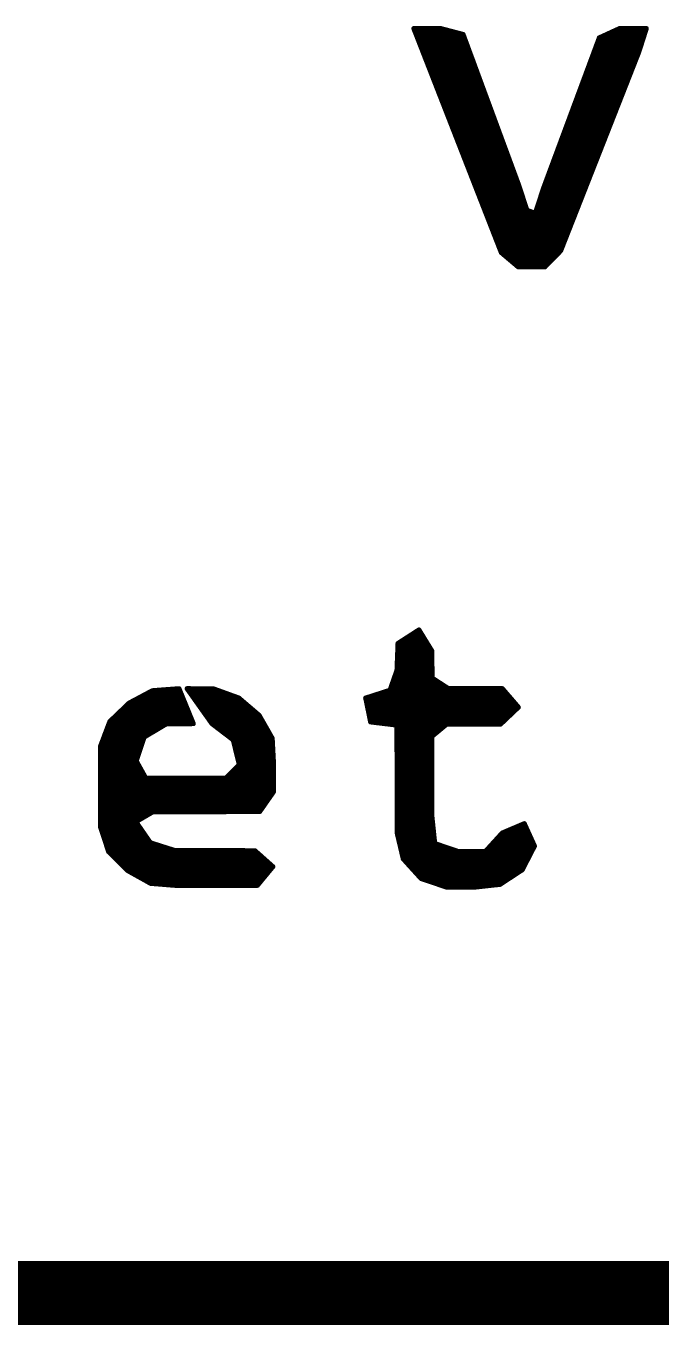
# Model space of a CAD drawing. Extents: x 37.9 to 63.7, y 29.1 to 56.
# Drawn here: x 51.465 to 52.727, y 47.306 to 49.889 of the extents above; entities that cross this region are included whole.
import ezdxf

# ---------------------------------------------------------------- set-up
doc = ezdxf.new("R2010")
doc.units = 0
doc.layers.add('21', color=251, linetype='CONTINUOUS')

msp = doc.modelspace()

# ---------------------------------------------------------------- linework, layer by layer
at = {"layer": '21'}
for points, const_width in [([(52.2358, 49.8839), (52.4097, 49.4386)], 0.01), ([(52.2889, 49.8839), (52.2358, 49.8839)], 0.01), ([(52.2373, 49.88), (52.3038, 49.88)], 0.01), ([(52.2412, 49.87), (52.3346, 49.87)], 0.01), ([(52.3338, 49.8721), (52.2889, 49.8839)], 0.01), ([(52.4441, 49.5731), (52.3338, 49.8721)], 0.01), ([(52.6047, 49.8654), (52.4938, 49.5667)], 0.01), ([(52.645, 49.8839), (52.6047, 49.8654)], 0.01), ([(52.6146, 49.87), (52.6936, 49.87)], 0.01), ([(52.6365, 49.88), (52.6968, 49.88)], 0.01), ([(52.6981, 49.8839), (52.645, 49.8839)], 0.01), ([(52.6833, 49.8376), (52.6981, 49.8839)], 0.01), ([(52.2451, 49.86), (52.3383, 49.86)], 0.01), ([(52.249, 49.85), (52.342, 49.85)], 0.01), ([(52.2529, 49.84), (52.3457, 49.84)], 0.01), ([(52.5278, 49.4421), (52.6833, 49.8376)], 0.01), ([(52.5952, 49.84), (52.684, 49.84)], 0.01), ([(52.5989, 49.85), (52.6872, 49.85)], 0.01), ([(52.6026, 49.86), (52.6904, 49.86)], 0.01), ([(52.2568, 49.83), (52.3494, 49.83)], 0.01), ([(52.2607, 49.82), (52.3531, 49.82)], 0.01), ([(52.5878, 49.82), (52.6763, 49.82)], 0.01), ([(52.5915, 49.83), (52.6803, 49.83)], 0.01), ([(52.2647, 49.81), (52.3567, 49.81)], 0.01), ([(52.2686, 49.8), (52.3604, 49.8)], 0.01), ([(52.2725, 49.79), (52.3641, 49.79)], 0.01), ([(52.5767, 49.79), (52.6646, 49.79)], 0.01), ([(52.5804, 49.8), (52.6685, 49.8)], 0.01), ([(52.5841, 49.81), (52.6724, 49.81)], 0.01), ([(52.2764, 49.78), (52.3678, 49.78)], 0.01), ([(52.2803, 49.77), (52.3715, 49.77)], 0.01), ([(52.2842, 49.76), (52.3752, 49.76)], 0.01), ([(52.5655, 49.76), (52.6528, 49.76)], 0.01), ([(52.5693, 49.77), (52.6567, 49.77)], 0.01), ([(52.573, 49.78), (52.6606, 49.78)], 0.01), ([(52.2881, 49.75), (52.3789, 49.75)], 0.01), ([(52.292, 49.74), (52.3825, 49.74)], 0.01), ([(52.5581, 49.74), (52.6449, 49.74)], 0.01), ([(52.5618, 49.75), (52.6488, 49.75)], 0.01), ([(52.2959, 49.73), (52.3862, 49.73)], 0.01), ([(52.2998, 49.72), (52.3899, 49.72)], 0.01), ([(52.3037, 49.71), (52.3936, 49.71)], 0.01), ([(52.547, 49.71), (52.6331, 49.71)], 0.01), ([(52.5507, 49.72), (52.637, 49.72)], 0.01), ([(52.5544, 49.73), (52.641, 49.73)], 0.01), ([(52.3076, 49.7), (52.3973, 49.7)], 0.01), ([(52.3115, 49.69), (52.401, 49.69)], 0.01), ([(52.5396, 49.69), (52.6252, 49.69)], 0.01), ([(52.5433, 49.7), (52.6292, 49.7)], 0.01), ([(52.3154, 49.68), (52.4047, 49.68)], 0.01), ([(52.3193, 49.67), (52.4083, 49.67)], 0.01), ([(52.3233, 49.66), (52.412, 49.66)], 0.01), ([(52.5284, 49.66), (52.6134, 49.66)], 0.01), ([(52.5321, 49.67), (52.6174, 49.67)], 0.01), ([(52.5359, 49.68), (52.6213, 49.68)], 0.01), ([(52.3272, 49.65), (52.4157, 49.65)], 0.01), ([(52.3311, 49.64), (52.4194, 49.64)], 0.01), ([(52.335, 49.63), (52.4231, 49.63)], 0.01), ([(52.5173, 49.63), (52.6016, 49.63)], 0.01), ([(52.521, 49.64), (52.6056, 49.64)], 0.01), ([(52.5247, 49.65), (52.6095, 49.65)], 0.01), ([(52.3389, 49.62), (52.4268, 49.62)], 0.01), ([(52.3428, 49.61), (52.4305, 49.61)], 0.01), ([(52.5099, 49.61), (52.5938, 49.61)], 0.01), ([(52.5136, 49.62), (52.5977, 49.62)], 0.01), ([(52.3467, 49.6), (52.4342, 49.6)], 0.01), ([(52.3506, 49.59), (52.4378, 49.59)], 0.01), ([(52.3545, 49.58), (52.4415, 49.58)], 0.01), ([(52.4987, 49.58), (52.582, 49.58)], 0.01), ([(52.5025, 49.59), (52.5859, 49.59)], 0.01), ([(52.5062, 49.6), (52.5899, 49.6)], 0.01), ([(52.3584, 49.57), (52.4451, 49.57)], 0.01), ([(52.3623, 49.56), (52.4484, 49.56)], 0.01), ([(52.4607, 49.5227), (52.4441, 49.5731)], 0.01), ([(52.4938, 49.5667), (52.4773, 49.5162)], 0.01), ([(52.4916, 49.56), (52.5741, 49.56)], 0.01), ([(52.495, 49.57), (52.5781, 49.57)], 0.01), ([(52.3662, 49.55), (52.4517, 49.55)], 0.01), ([(52.3701, 49.54), (52.455, 49.54)], 0.01), ([(52.374, 49.53), (52.4583, 49.53)], 0.01), ([(52.4818, 49.53), (52.5623, 49.53)], 0.01), ([(52.4851, 49.54), (52.5663, 49.54)], 0.01), ([(52.4883, 49.55), (52.5702, 49.55)], 0.01), ([(52.3779, 49.52), (52.4675, 49.52)], 0.01), ([(52.3819, 49.51), (52.5545, 49.51)], 0.01), ([(52.4773, 49.5162), (52.4607, 49.5227)], 0.01), ([(52.4785, 49.52), (52.5584, 49.52)], 0.01), ([(52.3858, 49.5), (52.5505, 49.5)], 0.01), ([(52.3897, 49.49), (52.5466, 49.49)], 0.01), ([(52.3936, 49.48), (52.5427, 49.48)], 0.01), ([(52.3975, 49.47), (52.5388, 49.47)], 0.01), ([(52.4014, 49.46), (52.5348, 49.46)], 0.01), ([(52.4053, 49.45), (52.5309, 49.45)], 0.01), ([(52.4092, 49.44), (52.5257, 49.44)], 0.01), ([(52.4097, 49.4386), (52.4434, 49.4101)], 0.01), ([(52.4199, 49.43), (52.516, 49.43)], 0.01), ([(52.4965, 49.4101), (52.5278, 49.4421)], 0.01), ([(52.4317, 49.42), (52.5062, 49.42)], 0.01), ([(52.4434, 49.4101), (52.4965, 49.4101)], 0.01), ([(52.246, 48.6883), (52.2044, 48.6615)], 0.01), ([(52.2331, 48.68), (52.2511, 48.68)], 0.01), ([(52.2718, 48.6463), (52.246, 48.6883)], 0.01), ([(52.2044, 48.6615), (52.2023, 48.608)], 0.01), ([(52.2039, 48.65), (52.2695, 48.65)], 0.01), ([(52.2043, 48.66), (52.2633, 48.66)], 0.01), ([(52.2176, 48.67), (52.2572, 48.67)], 0.01), ([(52.2032, 48.63), (52.2719, 48.63)], 0.01), ([(52.2035, 48.64), (52.2718, 48.64)], 0.01), ([(52.272, 48.5927), (52.2718, 48.6463)], 0.01), ([(52.2023, 48.608), (52.1884, 48.5684)], 0.01), ([(52.1995, 48.6), (52.272, 48.6)], 0.01), ([(52.2024, 48.61), (52.2719, 48.61)], 0.01), ([(52.2028, 48.62), (52.2719, 48.62)], 0.01), ([(51.7689, 48.5715), (51.716, 48.5675)], 0.01), ([(51.7973, 48.502), (51.7689, 48.5715)], 0.01), ([(51.8382, 48.5709), (51.785, 48.5716)], 0.01), ([(51.785, 48.5716), (51.8344, 48.502)], 0.01), ([(51.8877, 48.553), (51.8382, 48.5709)], 0.01), ([(52.1925, 48.58), (52.2916, 48.58)], 0.01), ([(52.196, 48.59), (52.2762, 48.59)], 0.01), ([(52.3046, 48.5716), (52.272, 48.5927)], 0.01), ([(52.4118, 48.5716), (52.3046, 48.5716)], 0.01), ([(52.4436, 48.5346), (52.4118, 48.5716)], 0.01), ([(51.716, 48.5675), (51.6696, 48.5428)], 0.01), ([(51.6831, 48.55), (51.7777, 48.55)], 0.01), ([(51.7019, 48.56), (51.7736, 48.56)], 0.01), ([(51.7491, 48.57), (51.7695, 48.57)], 0.01), ([(51.7861, 48.57), (51.8407, 48.57)], 0.01), ([(51.7932, 48.56), (51.8683, 48.56)], 0.01), ([(51.8003, 48.55), (51.8912, 48.55)], 0.01), ([(51.9282, 48.5185), (51.8877, 48.553)], 0.01), ([(52.1884, 48.5684), (52.1401, 48.5529)], 0.01), ([(52.1401, 48.5529), (52.1499, 48.5054)], 0.01), ([(52.1407, 48.55), (52.4303, 48.55)], 0.01), ([(52.1623, 48.56), (52.4217, 48.56)], 0.01), ([(52.1889, 48.57), (52.4131, 48.57)], 0.01), ([(51.6696, 48.5428), (51.6313, 48.5061)], 0.01), ([(51.6459, 48.52), (51.79, 48.52)], 0.01), ([(51.6563, 48.53), (51.7859, 48.53)], 0.01), ([(51.6667, 48.54), (51.7818, 48.54)], 0.01), ([(51.8074, 48.54), (51.903, 48.54)], 0.01), ([(51.8145, 48.53), (51.9147, 48.53)], 0.01), ([(51.8217, 48.52), (51.9265, 48.52)], 0.01), ([(52.1427, 48.54), (52.4389, 48.54)], 0.01), ([(52.1448, 48.53), (52.4387, 48.53)], 0.01), ([(52.1469, 48.52), (52.4282, 48.52)], 0.01), ([(52.4083, 48.5011), (52.4436, 48.5346)], 0.01), ([(51.6313, 48.5061), (51.6127, 48.4568)], 0.01), ([(51.629, 48.5), (51.7411, 48.5)], 0.01), ([(51.6354, 48.51), (51.794, 48.51)], 0.01), ([(51.6997, 48.4754), (51.7441, 48.5018)], 0.01), ([(51.7441, 48.5018), (51.7973, 48.502)], 0.01), ([(51.8288, 48.51), (51.933, 48.51)], 0.01), ([(51.8344, 48.502), (51.8766, 48.4698)], 0.01), ([(51.8371, 48.5), (51.9387, 48.5)], 0.01), ([(51.9542, 48.4728), (51.9282, 48.5185)], 0.01), ([(52.149, 48.51), (52.4176, 48.51)], 0.01), ([(52.1499, 48.5054), (52.2023, 48.4991)], 0.01), ([(52.1949, 48.5), (52.2997, 48.5)], 0.01), ([(52.2023, 48.4991), (52.2026, 48.2848)], 0.01), ([(52.2719, 48.4768), (52.3011, 48.5011)], 0.01), ([(52.3011, 48.5011), (52.4083, 48.5011)], 0.01), ([(51.6177, 48.47), (51.6979, 48.47)], 0.01), ([(51.6214, 48.48), (51.7075, 48.48)], 0.01), ([(51.6252, 48.49), (51.7243, 48.49)], 0.01), ([(51.6837, 48.4279), (51.6997, 48.4754)], 0.01), ([(51.8502, 48.49), (51.9444, 48.49)], 0.01), ([(51.8633, 48.48), (51.9501, 48.48)], 0.01), ([(51.8764, 48.47), (51.9543, 48.47)], 0.01), ([(51.8766, 48.4698), (51.8889, 48.4205)], 0.01), ([(51.957, 48.4198), (51.9542, 48.4728)], 0.01), ([(52.2023, 48.49), (52.2877, 48.49)], 0.01), ([(52.2023, 48.48), (52.2757, 48.48)], 0.01), ([(52.2023, 48.47), (52.2719, 48.47)], 0.01), ([(52.2719, 48.316), (52.2719, 48.4768)], 0.01), ([(51.6127, 48.4568), (51.6125, 48.2972)], 0.01), ([(51.6127, 48.45), (51.6912, 48.45)], 0.01), ([(51.6139, 48.46), (51.6945, 48.46)], 0.01), ([(51.879, 48.46), (51.9549, 48.46)], 0.01), ([(51.8815, 48.45), (51.9554, 48.45)], 0.01), ([(52.2023, 48.46), (52.2719, 48.46)], 0.01), ([(52.2024, 48.45), (52.2719, 48.45)], 0.01), ([(51.6126, 48.43), (51.6844, 48.43)], 0.01), ([(51.6126, 48.42), (51.6881, 48.42)], 0.01), ([(51.6127, 48.44), (51.6878, 48.44)], 0.01), ([(51.7027, 48.3937), (51.6837, 48.4279)], 0.01), ([(51.8889, 48.4205), (51.8624, 48.3937)], 0.01), ([(51.884, 48.44), (51.9559, 48.44)], 0.01), ([(51.8865, 48.43), (51.9564, 48.43)], 0.01), ([(51.8884, 48.42), (51.957, 48.42)], 0.01), ([(51.9568, 48.3666), (51.957, 48.4198)], 0.01), ([(52.2024, 48.44), (52.2719, 48.44)], 0.01), ([(52.2024, 48.43), (52.2719, 48.43)], 0.01), ([(52.2024, 48.42), (52.2719, 48.42)], 0.01), ([(51.6126, 48.41), (51.6937, 48.41)], 0.01), ([(51.6126, 48.4), (51.6993, 48.4)], 0.01), ([(51.6126, 48.39), (51.9569, 48.39)], 0.01), ([(51.8624, 48.3937), (51.7027, 48.3937)], 0.01), ([(51.8686, 48.4), (51.9569, 48.4)], 0.01), ([(51.8785, 48.41), (51.957, 48.41)], 0.01), ([(52.2024, 48.41), (52.2719, 48.41)], 0.01), ([(52.2024, 48.4), (52.2719, 48.4)], 0.01), ([(52.2025, 48.39), (52.2719, 48.39)], 0.01), ([(51.6126, 48.38), (51.9569, 48.38)], 0.01), ([(51.6126, 48.37), (51.9568, 48.37)], 0.01), ([(51.9294, 48.3273), (51.9568, 48.3666)], 0.01), ([(52.2025, 48.38), (52.2719, 48.38)], 0.01), ([(52.2025, 48.37), (52.2719, 48.37)], 0.01), ([(51.6126, 48.36), (51.9522, 48.36)], 0.01), ([(51.6126, 48.35), (51.9452, 48.35)], 0.01), ([(51.6126, 48.34), (51.9382, 48.34)], 0.01), ([(52.2025, 48.36), (52.2719, 48.36)], 0.01), ([(52.2025, 48.35), (52.2719, 48.35)], 0.01), ([(52.2025, 48.34), (52.2719, 48.34)], 0.01), ([(51.6126, 48.33), (51.9313, 48.33)], 0.01), ([(51.6126, 48.32), (51.7053, 48.32)], 0.01), ([(51.683, 48.307), (51.7165, 48.3265)], 0.01), ([(51.7165, 48.3265), (51.9294, 48.3273)], 0.01), ([(52.2025, 48.33), (52.2719, 48.33)], 0.01), ([(52.2026, 48.32), (52.2719, 48.32)], 0.01), ([(52.2774, 48.2637), (52.2719, 48.316)], 0.01), ([(51.6125, 48.2972), (51.629, 48.2473)], 0.01), ([(51.6126, 48.31), (51.6881, 48.31)], 0.01), ([(51.6126, 48.3), (51.6879, 48.3)], 0.01), ([(51.6149, 48.29), (51.6948, 48.29)], 0.01), ([(51.7119, 48.2652), (51.683, 48.307)], 0.01), ([(52.2026, 48.31), (52.2725, 48.31)], 0.01), ([(52.2026, 48.3), (52.2736, 48.3)], 0.01), ([(52.2026, 48.29), (52.2746, 48.29)], 0.01), ([(52.4555, 48.3032), (52.4117, 48.2846)], 0.01), ([(52.4244, 48.29), (52.4615, 48.29)], 0.01), ([(52.448, 48.3), (52.4569, 48.3)], 0.01), ([(52.4757, 48.2587), (52.4555, 48.3032)], 0.01), ([(51.6182, 48.28), (51.7017, 48.28)], 0.01), ([(51.6215, 48.27), (51.7085, 48.27)], 0.01), ([(51.7602, 48.2499), (51.7119, 48.2652)], 0.01), ([(52.2026, 48.2848), (52.2148, 48.2332)], 0.01), ([(52.2038, 48.28), (52.2757, 48.28)], 0.01), ([(52.2061, 48.27), (52.2767, 48.27)], 0.01), ([(52.3247, 48.2476), (52.2774, 48.2637)], 0.01), ([(52.4117, 48.2846), (52.3783, 48.248)], 0.01), ([(52.3983, 48.27), (52.4706, 48.27)], 0.01), ([(52.4075, 48.28), (52.466, 48.28)], 0.01), ([(51.6248, 48.26), (51.7283, 48.26)], 0.01), ([(51.6281, 48.25), (51.7599, 48.25)], 0.01), ([(51.629, 48.2473), (51.6665, 48.2101)], 0.01), ([(51.6363, 48.24), (51.9304, 48.24)], 0.01), ([(51.9198, 48.2494), (51.7602, 48.2499)], 0.01), ([(51.9554, 48.2177), (51.9198, 48.2494)], 0.01), ([(52.2085, 48.26), (52.2884, 48.26)], 0.01), ([(52.2108, 48.25), (52.3178, 48.25)], 0.01), ([(52.2132, 48.24), (52.4661, 48.24)], 0.01), ([(52.3783, 48.248), (52.3247, 48.2476)], 0.01), ([(52.3801, 48.25), (52.4712, 48.25)], 0.01), ([(52.3892, 48.26), (52.4751, 48.26)], 0.01), ([(52.4514, 48.2115), (52.4757, 48.2587)], 0.01), ([(51.6464, 48.23), (51.9416, 48.23)], 0.01), ([(51.6565, 48.22), (51.9528, 48.22)], 0.01), ([(51.6665, 48.2101), (51.7124, 48.1845)], 0.01), ([(51.6667, 48.21), (51.9491, 48.21)], 0.01), ([(51.9248, 48.1806), (51.9554, 48.2177)], 0.01), ([(52.2148, 48.2332), (52.2504, 48.194)], 0.01), ([(52.2177, 48.23), (52.4609, 48.23)], 0.01), ([(52.2268, 48.22), (52.4558, 48.22)], 0.01), ([(52.2358, 48.21), (52.4491, 48.21)], 0.01), ([(52.4072, 48.1825), (52.4514, 48.2115)], 0.01), ([(51.6847, 48.2), (51.9408, 48.2)], 0.01), ([(51.7026, 48.19), (51.9326, 48.19)], 0.01), ([(51.7124, 48.1845), (51.7652, 48.1802)], 0.01), ([(52.2449, 48.2), (52.4338, 48.2)], 0.01), ([(52.2504, 48.194), (52.3007, 48.1771)], 0.01), ([(52.2622, 48.19), (52.4186, 48.19)], 0.01), ([(51.7652, 48.1802), (51.9248, 48.1806)], 0.01), ([(52.2921, 48.18), (52.3845, 48.18)], 0.01), ([(52.3007, 48.1771), (52.3542, 48.1767)], 0.01), ([(52.3542, 48.1767), (52.4072, 48.1825)], 0.01), ([(42.8, 47.37), (58.8, 47.37)], 0.127)]:
    msp.add_lwpolyline(points, dxfattribs=dict(at, const_width=const_width))
at = {"layer": '21', "const_width": 0.005}
for points in [[(52.2381, 49.8848, 1), (52.2335, 49.883)], [(52.2358, 49.8864, 1), (52.2358, 49.8814)], [(52.2373, 49.8825, 1), (52.2373, 49.8775)], [(52.2412, 49.8725, 1), (52.2412, 49.8675)], [(52.2895, 49.8863, 1), (52.2883, 49.8815)], [(52.2889, 49.8814, 1), (52.2889, 49.8864)], [(52.3038, 49.8775, 1), (52.3038, 49.8825)], [(52.3362, 49.873, 1), (52.3315, 49.8713)], [(52.3332, 49.8697, 1), (52.3345, 49.8746)], [(52.3346, 49.8675, 1), (52.3346, 49.8725)], [(52.6036, 49.8677, 1), (52.6057, 49.8632)], [(52.607, 49.8646, 1), (52.6023, 49.8663)], [(52.6146, 49.8725, 1), (52.6146, 49.8675)], [(52.6365, 49.8825, 1), (52.6365, 49.8775)], [(52.645, 49.8864, 1), (52.645, 49.8814)], [(52.646, 49.8816, 1), (52.6439, 49.8862)], [(52.6936, 49.8675, 1), (52.6936, 49.8725)], [(52.7005, 49.8831, 1), (52.6957, 49.8846)], [(52.6968, 49.8775, 1), (52.6968, 49.8825)], [(52.6981, 49.8814, 1), (52.6981, 49.8864)], [(52.2451, 49.8625, 1), (52.2451, 49.8575)], [(52.249, 49.8525, 1), (52.249, 49.8475)], [(52.2529, 49.8425, 1), (52.2529, 49.8375)], [(52.3383, 49.8575, 1), (52.3383, 49.8625)], [(52.342, 49.8475, 1), (52.342, 49.8525)], [(52.3457, 49.8375, 1), (52.3457, 49.8425)], [(52.5952, 49.8425, 1), (52.5952, 49.8375)], [(52.5989, 49.8525, 1), (52.5989, 49.8475)], [(52.6026, 49.8625, 1), (52.6026, 49.8575)], [(52.6856, 49.8367, 1), (52.6809, 49.8385)], [(52.684, 49.8375, 1), (52.684, 49.8425)], [(52.6872, 49.8475, 1), (52.6872, 49.8525)], [(52.6904, 49.8575, 1), (52.6904, 49.8625)], [(52.2568, 49.8325, 1), (52.2568, 49.8275)], [(52.2607, 49.8225, 1), (52.2607, 49.8175)], [(52.3494, 49.8275, 1), (52.3494, 49.8325)], [(52.3531, 49.8175, 1), (52.3531, 49.8225)], [(52.5878, 49.8225, 1), (52.5878, 49.8175)], [(52.5915, 49.8325, 1), (52.5915, 49.8275)], [(52.6763, 49.8175, 1), (52.6763, 49.8225)], [(52.6803, 49.8275, 1), (52.6803, 49.8325)], [(52.6809, 49.8383, 1), (52.6856, 49.8368)], [(52.2647, 49.8125, 1), (52.2647, 49.8075)], [(52.2686, 49.8025, 1), (52.2686, 49.7975)], [(52.2725, 49.7925, 1), (52.2725, 49.7875)], [(52.3567, 49.8075, 1), (52.3567, 49.8125)], [(52.3604, 49.7975, 1), (52.3604, 49.8025)], [(52.3641, 49.7875, 1), (52.3641, 49.7925)], [(52.5767, 49.7925, 1), (52.5767, 49.7875)], [(52.5804, 49.8025, 1), (52.5804, 49.7975)], [(52.5841, 49.8125, 1), (52.5841, 49.8075)], [(52.6646, 49.7875, 1), (52.6646, 49.7925)], [(52.6685, 49.7975, 1), (52.6685, 49.8025)], [(52.6724, 49.8075, 1), (52.6724, 49.8125)], [(52.2764, 49.7825, 1), (52.2764, 49.7775)], [(52.2803, 49.7725, 1), (52.2803, 49.7675)], [(52.2842, 49.7625, 1), (52.2842, 49.7575)], [(52.3678, 49.7775, 1), (52.3678, 49.7825)], [(52.3715, 49.7675, 1), (52.3715, 49.7725)], [(52.3752, 49.7575, 1), (52.3752, 49.7625)], [(52.5655, 49.7625, 1), (52.5655, 49.7575)], [(52.5693, 49.7725, 1), (52.5693, 49.7675)], [(52.573, 49.7825, 1), (52.573, 49.7775)], [(52.6528, 49.7575, 1), (52.6528, 49.7625)], [(52.6567, 49.7675, 1), (52.6567, 49.7725)], [(52.6606, 49.7775, 1), (52.6606, 49.7825)], [(52.2881, 49.7525, 1), (52.2881, 49.7475)], [(52.292, 49.7425, 1), (52.292, 49.7375)], [(52.3789, 49.7475, 1), (52.3789, 49.7525)], [(52.3825, 49.7375, 1), (52.3825, 49.7425)], [(52.5581, 49.7425, 1), (52.5581, 49.7375)], [(52.5618, 49.7525, 1), (52.5618, 49.7475)], [(52.6449, 49.7375, 1), (52.6449, 49.7425)], [(52.6488, 49.7475, 1), (52.6488, 49.7525)], [(52.2959, 49.7325, 1), (52.2959, 49.7275)], [(52.2998, 49.7225, 1), (52.2998, 49.7175)], [(52.3037, 49.7125, 1), (52.3037, 49.7075)], [(52.3862, 49.7275, 1), (52.3862, 49.7325)], [(52.3899, 49.7175, 1), (52.3899, 49.7225)], [(52.3936, 49.7075, 1), (52.3936, 49.7125)], [(52.547, 49.7125, 1), (52.547, 49.7075)], [(52.5507, 49.7225, 1), (52.5507, 49.7175)], [(52.5544, 49.7325, 1), (52.5544, 49.7275)], [(52.6331, 49.7075, 1), (52.6331, 49.7125)], [(52.637, 49.7175, 1), (52.637, 49.7225)], [(52.641, 49.7275, 1), (52.641, 49.7325)], [(52.3076, 49.7025, 1), (52.3076, 49.6975)], [(52.3115, 49.6925, 1), (52.3115, 49.6875)], [(52.3973, 49.6975, 1), (52.3973, 49.7025)], [(52.401, 49.6875, 1), (52.401, 49.6925)], [(52.5396, 49.6925, 1), (52.5396, 49.6875)], [(52.5433, 49.7025, 1), (52.5433, 49.6975)], [(52.6252, 49.6875, 1), (52.6252, 49.6925)], [(52.6292, 49.6975, 1), (52.6292, 49.7025)], [(52.3154, 49.6825, 1), (52.3154, 49.6775)], [(52.3193, 49.6725, 1), (52.3193, 49.6675)], [(52.3233, 49.6625, 1), (52.3233, 49.6575)], [(52.4047, 49.6775, 1), (52.4047, 49.6825)], [(52.4083, 49.6675, 1), (52.4083, 49.6725)], [(52.412, 49.6575, 1), (52.412, 49.6625)], [(52.5284, 49.6625, 1), (52.5284, 49.6575)], [(52.5321, 49.6725, 1), (52.5321, 49.6675)], [(52.5359, 49.6825, 1), (52.5359, 49.6775)], [(52.6134, 49.6575, 1), (52.6134, 49.6625)], [(52.6174, 49.6675, 1), (52.6174, 49.6725)], [(52.6213, 49.6775, 1), (52.6213, 49.6825)], [(52.3272, 49.6525, 1), (52.3272, 49.6475)], [(52.3311, 49.6425, 1), (52.3311, 49.6375)], [(52.335, 49.6325, 1), (52.335, 49.6275)], [(52.4157, 49.6475, 1), (52.4157, 49.6525)], [(52.4194, 49.6375, 1), (52.4194, 49.6425)], [(52.4231, 49.6275, 1), (52.4231, 49.6325)], [(52.5173, 49.6325, 1), (52.5173, 49.6275)], [(52.521, 49.6425, 1), (52.521, 49.6375)], [(52.5247, 49.6525, 1), (52.5247, 49.6475)], [(52.6016, 49.6275, 1), (52.6016, 49.6325)], [(52.6056, 49.6375, 1), (52.6056, 49.6425)], [(52.6095, 49.6475, 1), (52.6095, 49.6525)], [(52.3389, 49.6225, 1), (52.3389, 49.6175)], [(52.3428, 49.6125, 1), (52.3428, 49.6075)], [(52.4268, 49.6175, 1), (52.4268, 49.6225)], [(52.4305, 49.6075, 1), (52.4305, 49.6125)], [(52.5099, 49.6125, 1), (52.5099, 49.6075)], [(52.5136, 49.6225, 1), (52.5136, 49.6175)], [(52.5938, 49.6075, 1), (52.5938, 49.6125)], [(52.5977, 49.6175, 1), (52.5977, 49.6225)], [(52.3467, 49.6025, 1), (52.3467, 49.5975)], [(52.3506, 49.5925, 1), (52.3506, 49.5875)], [(52.3545, 49.5825, 1), (52.3545, 49.5775)], [(52.4342, 49.5975, 1), (52.4342, 49.6025)], [(52.4378, 49.5875, 1), (52.4378, 49.5925)], [(52.4415, 49.5775, 1), (52.4415, 49.5825)], [(52.4987, 49.5825, 1), (52.4987, 49.5775)], [(52.5025, 49.5925, 1), (52.5025, 49.5875)], [(52.5062, 49.6025, 1), (52.5062, 49.5975)], [(52.582, 49.5775, 1), (52.582, 49.5825)], [(52.5859, 49.5875, 1), (52.5859, 49.5925)], [(52.5899, 49.5975, 1), (52.5899, 49.6025)], [(52.3584, 49.5725, 1), (52.3584, 49.5675)], [(52.3623, 49.5625, 1), (52.3623, 49.5575)], [(52.4464, 49.5739, 1), (52.4417, 49.5723)], [(52.4417, 49.5722, 1), (52.4464, 49.574)], [(52.4451, 49.5675, 1), (52.4451, 49.5725)], [(52.4484, 49.5575, 1), (52.4484, 49.5625)], [(52.4916, 49.5625, 1), (52.4916, 49.5575)], [(52.4914, 49.5675, 1), (52.4961, 49.5658)], [(52.4962, 49.5659, 1), (52.4914, 49.5674)], [(52.495, 49.5725, 1), (52.495, 49.5675)], [(52.5741, 49.5575, 1), (52.5741, 49.5625)], [(52.5781, 49.5675, 1), (52.5781, 49.5725)], [(52.3662, 49.5525, 1), (52.3662, 49.5475)], [(52.3701, 49.5425, 1), (52.3701, 49.5375)], [(52.374, 49.5325, 1), (52.374, 49.5275)], [(52.4517, 49.5475, 1), (52.4517, 49.5525)], [(52.455, 49.5375, 1), (52.455, 49.5425)], [(52.4583, 49.5275, 1), (52.4583, 49.5325)], [(52.4818, 49.5325, 1), (52.4818, 49.5275)], [(52.4851, 49.5425, 1), (52.4851, 49.5375)], [(52.4883, 49.5525, 1), (52.4883, 49.5475)], [(52.5623, 49.5275, 1), (52.5623, 49.5325)], [(52.5663, 49.5375, 1), (52.5663, 49.5425)], [(52.5702, 49.5475, 1), (52.5702, 49.5525)], [(52.3779, 49.5225, 1), (52.3779, 49.5175)], [(52.3819, 49.5125, 1), (52.3819, 49.5075)], [(52.4616, 49.525, 1), (52.4598, 49.5203)], [(52.4584, 49.5219, 1), (52.4631, 49.5234)], [(52.4675, 49.5175, 1), (52.4675, 49.5225)], [(52.4749, 49.5169, 1), (52.4796, 49.5154)], [(52.4785, 49.5225, 1), (52.4785, 49.5175)], [(52.4764, 49.5138, 1), (52.4782, 49.5185)], [(52.5545, 49.5075, 1), (52.5545, 49.5125)], [(52.5584, 49.5175, 1), (52.5584, 49.5225)], [(52.3858, 49.5025, 1), (52.3858, 49.4975)], [(52.3897, 49.4925, 1), (52.3897, 49.4875)], [(52.3936, 49.4825, 1), (52.3936, 49.4775)], [(52.5427, 49.4775, 1), (52.5427, 49.4825)], [(52.5466, 49.4875, 1), (52.5466, 49.4925)], [(52.5505, 49.4975, 1), (52.5505, 49.5025)], [(52.3975, 49.4725, 1), (52.3975, 49.4675)], [(52.4014, 49.4625, 1), (52.4014, 49.4575)], [(52.4053, 49.4525, 1), (52.4053, 49.4475)], [(52.5309, 49.4475, 1), (52.5309, 49.4525)], [(52.5348, 49.4575, 1), (52.5348, 49.4625)], [(52.5388, 49.4675, 1), (52.5388, 49.4725)], [(52.4092, 49.4425, 1), (52.4092, 49.4375)], [(52.4114, 49.4405, 1), (52.4081, 49.4367)], [(52.4074, 49.4377, 1), (52.4121, 49.4395)], [(52.4199, 49.4325, 1), (52.4199, 49.4275)], [(52.516, 49.4275, 1), (52.516, 49.4325)], [(52.5255, 49.443, 1), (52.5301, 49.4412)], [(52.5257, 49.4375, 1), (52.5257, 49.4425)], [(52.5296, 49.4404, 1), (52.526, 49.4438)], [(52.4317, 49.4225, 1), (52.4317, 49.4175)], [(52.4434, 49.4126, 1), (52.4434, 49.4076)], [(52.4418, 49.4082, 1), (52.445, 49.412)], [(52.4947, 49.4118, 1), (52.4983, 49.4083)], [(52.4965, 49.4076, 1), (52.4965, 49.4126)], [(52.5062, 49.4175, 1), (52.5062, 49.4225)], [(52.2331, 48.6825, 1), (52.2331, 48.6775)], [(52.2481, 48.6896, 1), (52.2438, 48.687)], [(52.2473, 48.6862, 1), (52.2446, 48.6904)], [(52.2511, 48.6775, 1), (52.2511, 48.6825)], [(52.2039, 48.6525, 1), (52.2039, 48.6475)], [(52.2043, 48.6625, 1), (52.2043, 48.6575)], [(52.2068, 48.6614, 1), (52.2019, 48.6616)], [(52.203, 48.6636, 1), (52.2057, 48.6594)], [(52.2176, 48.6725, 1), (52.2176, 48.6675)], [(52.2572, 48.6675, 1), (52.2572, 48.6725)], [(52.2633, 48.6575, 1), (52.2633, 48.6625)], [(52.2695, 48.6475, 1), (52.2695, 48.6525)], [(52.2032, 48.6325, 1), (52.2032, 48.6275)], [(52.2035, 48.6425, 1), (52.2035, 48.6375)], [(52.2743, 48.6463, 1), (52.2693, 48.6463)], [(52.2696, 48.645, 1), (52.2739, 48.6476)], [(52.2718, 48.6375, 1), (52.2718, 48.6425)], [(52.2719, 48.6275, 1), (52.2719, 48.6325)], [(52.1995, 48.6025, 1), (52.1995, 48.5975)], [(52.1998, 48.6081, 1), (52.2048, 48.6079)], [(52.2024, 48.6125, 1), (52.2024, 48.6075)], [(52.2047, 48.6072, 1), (52.2, 48.6088)], [(52.2028, 48.6225, 1), (52.2028, 48.6175)], [(52.2719, 48.6175, 1), (52.2719, 48.6225)], [(52.2719, 48.6075, 1), (52.2719, 48.6125)], [(52.272, 48.5975, 1), (52.272, 48.6025)], [(51.7712, 48.5724, 1), (51.7666, 48.5706)], [(51.7691, 48.569, 1), (51.7687, 48.574)], [(51.785, 48.5741, 1), (51.7849, 48.5691)], [(51.787, 48.573, 1), (51.7829, 48.5701)], [(51.839, 48.5733, 1), (51.8373, 48.5686)], [(51.8381, 48.5684, 1), (51.8382, 48.5734)], [(52.1925, 48.5825, 1), (52.1925, 48.5775)], [(52.196, 48.5925, 1), (52.196, 48.5875)], [(52.2695, 48.5927, 1), (52.2745, 48.5927)], [(52.2734, 48.5948, 1), (52.2707, 48.5906)], [(52.2762, 48.5875, 1), (52.2762, 48.5925)], [(52.2916, 48.5775, 1), (52.2916, 48.5825)], [(52.3046, 48.5741, 1), (52.3046, 48.5691)], [(52.3033, 48.5695, 1), (52.306, 48.5737)], [(52.4137, 48.5732, 1), (52.4099, 48.5699)], [(52.4118, 48.5691, 1), (52.4118, 48.5741)], [(51.6831, 48.5525, 1), (51.6831, 48.5475)], [(51.7019, 48.5625, 1), (51.7019, 48.5575)], [(51.7158, 48.57, 1), (51.7162, 48.565)], [(51.7172, 48.5653, 1), (51.7148, 48.5697)], [(51.7491, 48.5725, 1), (51.7491, 48.5675)], [(51.7695, 48.5675, 1), (51.7695, 48.5725)], [(51.7736, 48.5575, 1), (51.7736, 48.5625)], [(51.7777, 48.5475, 1), (51.7777, 48.5525)], [(51.7861, 48.5725, 1), (51.7861, 48.5675)], [(51.7932, 48.5625, 1), (51.7932, 48.5575)], [(51.8003, 48.5525, 1), (51.8003, 48.5475)], [(51.8407, 48.5675, 1), (51.8407, 48.5725)], [(51.8683, 48.5575, 1), (51.8683, 48.5625)], [(51.8893, 48.5549, 1), (51.8861, 48.5511)], [(51.8869, 48.5506, 1), (51.8886, 48.5553)], [(51.8912, 48.5475, 1), (51.8912, 48.5525)], [(52.1425, 48.5534, 1), (52.1376, 48.5524)], [(52.1393, 48.5553, 1), (52.1408, 48.5505)], [(52.1407, 48.5525, 1), (52.1407, 48.5475)], [(52.1623, 48.5625, 1), (52.1623, 48.5575)], [(52.186, 48.5692, 1), (52.1907, 48.5675)], [(52.1889, 48.5725, 1), (52.1889, 48.5675)], [(52.1891, 48.566, 1), (52.1876, 48.5708)], [(52.4131, 48.5675, 1), (52.4131, 48.5725)], [(52.4217, 48.5575, 1), (52.4217, 48.5625)], [(52.4303, 48.5475, 1), (52.4303, 48.5525)], [(51.6459, 48.5225, 1), (51.6459, 48.5175)], [(51.6563, 48.5325, 1), (51.6563, 48.5275)], [(51.6667, 48.5425, 1), (51.6667, 48.5375)], [(51.6684, 48.545, 1), (51.6708, 48.5406)], [(51.6713, 48.541, 1), (51.6679, 48.5446)], [(51.7818, 48.5375, 1), (51.7818, 48.5425)], [(51.7859, 48.5275, 1), (51.7859, 48.5325)], [(51.79, 48.5175, 1), (51.79, 48.5225)], [(51.8074, 48.5425, 1), (51.8074, 48.5375)], [(51.8145, 48.5325, 1), (51.8145, 48.5275)], [(51.8217, 48.5225, 1), (51.8217, 48.5175)], [(51.903, 48.5375, 1), (51.903, 48.5425)], [(51.9147, 48.5275, 1), (51.9147, 48.5325)], [(51.9265, 48.5175, 1), (51.9265, 48.5225)], [(52.1427, 48.5425, 1), (52.1427, 48.5375)], [(52.1448, 48.5325, 1), (52.1448, 48.5275)], [(52.1469, 48.5225, 1), (52.1469, 48.5175)], [(52.4282, 48.5175, 1), (52.4282, 48.5225)], [(52.4387, 48.5275, 1), (52.4387, 48.5325)], [(52.4389, 48.5375, 1), (52.4389, 48.5425)], [(52.4417, 48.5329, 1), (52.4454, 48.5362)], [(52.4453, 48.5327, 1), (52.4418, 48.5364)], [(51.629, 48.5025, 1), (51.629, 48.4975)], [(51.6296, 48.5079, 1), (51.6331, 48.5043)], [(51.6337, 48.5052, 1), (51.629, 48.5069)], [(51.6354, 48.5125, 1), (51.6354, 48.5075)], [(51.7411, 48.4975, 1), (51.7411, 48.5025)], [(51.7441, 48.5043, 1), (51.7441, 48.4993)], [(51.7454, 48.4996, 1), (51.7428, 48.5039)], [(51.794, 48.5075, 1), (51.794, 48.5125)], [(51.795, 48.5011, 1), (51.7996, 48.503)], [(51.7973, 48.4995, 1), (51.7973, 48.5045)], [(51.8288, 48.5125, 1), (51.8288, 48.5075)], [(51.836, 48.504, 1), (51.8329, 48.5)], [(51.8324, 48.5006, 1), (51.8365, 48.5035)], [(51.8371, 48.5025, 1), (51.8371, 48.4975)], [(51.9304, 48.5197, 1), (51.926, 48.5173)], [(51.9266, 48.5166, 1), (51.9298, 48.5204)], [(51.933, 48.5075, 1), (51.933, 48.5125)], [(51.9387, 48.4975, 1), (51.9387, 48.5025)], [(52.149, 48.5125, 1), (52.149, 48.5075)], [(52.1502, 48.5079, 1), (52.1496, 48.5029)], [(52.1475, 48.5049, 1), (52.1524, 48.5059)], [(52.1949, 48.5025, 1), (52.1949, 48.4975)], [(52.2048, 48.4991, 1), (52.1998, 48.4991)], [(52.202, 48.4966, 1), (52.2026, 48.5016)], [(52.3011, 48.5036, 1), (52.3011, 48.4986)], [(52.3027, 48.4992, 1), (52.2995, 48.5031)], [(52.2997, 48.4975, 1), (52.2997, 48.5025)], [(52.4065, 48.503, 1), (52.41, 48.4993)], [(52.4083, 48.4986, 1), (52.4083, 48.5036)], [(52.4176, 48.5075, 1), (52.4176, 48.5125)], [(51.6177, 48.4725, 1), (51.6177, 48.4675)], [(51.6214, 48.4825, 1), (51.6214, 48.4775)], [(51.6252, 48.4925, 1), (51.6252, 48.4875)], [(51.6985, 48.4775, 1), (51.701, 48.4732)], [(51.7021, 48.4746, 1), (51.6974, 48.4762)], [(51.6979, 48.4675, 1), (51.6979, 48.4725)], [(51.7075, 48.4775, 1), (51.7075, 48.4825)], [(51.7243, 48.4875, 1), (51.7243, 48.4925)], [(51.8502, 48.4925, 1), (51.8502, 48.4875)], [(51.8633, 48.4825, 1), (51.8633, 48.4775)], [(51.8764, 48.4725, 1), (51.8764, 48.4675)], [(51.879, 48.4704, 1), (51.8742, 48.4692)], [(51.8751, 48.4679, 1), (51.8781, 48.4718)], [(51.9444, 48.4875, 1), (51.9444, 48.4925)], [(51.9501, 48.4775, 1), (51.9501, 48.4825)], [(51.9567, 48.4729, 1), (51.9517, 48.4727)], [(51.952, 48.4716, 1), (51.9563, 48.474)], [(51.9543, 48.4675, 1), (51.9543, 48.4725)], [(52.2023, 48.4925, 1), (52.2023, 48.4875)], [(52.2023, 48.4825, 1), (52.2023, 48.4775)], [(52.2023, 48.4725, 1), (52.2023, 48.4675)], [(52.2744, 48.4768, 1), (52.2694, 48.4768)], [(52.2703, 48.4787, 1), (52.2735, 48.4749)], [(52.2719, 48.4675, 1), (52.2719, 48.4725)], [(52.2757, 48.4775, 1), (52.2757, 48.4825)], [(52.2877, 48.4875, 1), (52.2877, 48.4925)], [(51.6152, 48.4568, 1), (51.6102, 48.4568)], [(51.6103, 48.4577, 1), (51.615, 48.456)], [(51.6127, 48.4525, 1), (51.6127, 48.4475)], [(51.6139, 48.4625, 1), (51.6139, 48.4575)], [(51.6912, 48.4475, 1), (51.6912, 48.4525)], [(51.6945, 48.4575, 1), (51.6945, 48.4625)], [(51.879, 48.4625, 1), (51.879, 48.4575)], [(51.8815, 48.4525, 1), (51.8815, 48.4475)], [(51.9549, 48.4575, 1), (51.9549, 48.4625)], [(51.9554, 48.4475, 1), (51.9554, 48.4525)], [(52.2023, 48.4625, 1), (52.2023, 48.4575)], [(52.2024, 48.4525, 1), (52.2024, 48.4475)], [(52.2719, 48.4575, 1), (52.2719, 48.4625)], [(52.2719, 48.4475, 1), (52.2719, 48.4525)], [(51.6126, 48.4325, 1), (51.6126, 48.4275)], [(51.6126, 48.4225, 1), (51.6126, 48.4175)], [(51.6127, 48.4425, 1), (51.6127, 48.4375)], [(51.6859, 48.4291, 1), (51.6815, 48.4267)], [(51.6813, 48.4287, 1), (51.6861, 48.4271)], [(51.6844, 48.4275, 1), (51.6844, 48.4325)], [(51.6878, 48.4375, 1), (51.6878, 48.4425)], [(51.6881, 48.4175, 1), (51.6881, 48.4225)], [(51.884, 48.4425, 1), (51.884, 48.4375)], [(51.8865, 48.4325, 1), (51.8865, 48.4275)], [(51.8884, 48.4225, 1), (51.8884, 48.4175)], [(51.8864, 48.4199, 1), (51.8913, 48.4211)], [(51.8906, 48.4187, 1), (51.8871, 48.4222)], [(51.9595, 48.4198, 1), (51.9545, 48.4198)], [(51.9545, 48.4197, 1), (51.9595, 48.42)], [(51.9559, 48.4375, 1), (51.9559, 48.4425)], [(51.9564, 48.4275, 1), (51.9564, 48.4325)], [(51.957, 48.4175, 1), (51.957, 48.4225)], [(52.2024, 48.4425, 1), (52.2024, 48.4375)], [(52.2024, 48.4325, 1), (52.2024, 48.4275)], [(52.2024, 48.4225, 1), (52.2024, 48.4175)], [(52.2719, 48.4375, 1), (52.2719, 48.4425)], [(52.2719, 48.4275, 1), (52.2719, 48.4325)], [(52.2719, 48.4175, 1), (52.2719, 48.4225)], [(51.6126, 48.4125, 1), (51.6126, 48.4075)], [(51.6126, 48.4025, 1), (51.6126, 48.3975)], [(51.6126, 48.3925, 1), (51.6126, 48.3875)], [(51.6937, 48.4075, 1), (51.6937, 48.4125)], [(51.6993, 48.3975, 1), (51.6993, 48.4025)], [(51.7027, 48.3962, 1), (51.7027, 48.3912)], [(51.7006, 48.3925, 1), (51.7049, 48.395)], [(51.8606, 48.3955, 1), (51.8641, 48.392)], [(51.8624, 48.3912, 1), (51.8624, 48.3962)], [(51.8686, 48.4025, 1), (51.8686, 48.3975)], [(51.8785, 48.4125, 1), (51.8785, 48.4075)], [(51.9569, 48.3975, 1), (51.9569, 48.4025)], [(51.9569, 48.3875, 1), (51.9569, 48.3925)], [(51.957, 48.4075, 1), (51.957, 48.4125)], [(52.2024, 48.4125, 1), (52.2024, 48.4075)], [(52.2024, 48.4025, 1), (52.2024, 48.3975)], [(52.2025, 48.3925, 1), (52.2025, 48.3875)], [(52.2719, 48.4075, 1), (52.2719, 48.4125)], [(52.2719, 48.3975, 1), (52.2719, 48.4025)], [(52.2719, 48.3875, 1), (52.2719, 48.3925)], [(51.6126, 48.3825, 1), (51.6126, 48.3775)], [(51.6126, 48.3725, 1), (51.6126, 48.3675)], [(51.9543, 48.3666, 1), (51.9593, 48.3666)], [(51.9589, 48.3652, 1), (51.9548, 48.368)], [(51.9568, 48.3675, 1), (51.9568, 48.3725)], [(51.9569, 48.3775, 1), (51.9569, 48.3825)], [(52.2025, 48.3825, 1), (52.2025, 48.3775)], [(52.2025, 48.3725, 1), (52.2025, 48.3675)], [(52.2719, 48.3775, 1), (52.2719, 48.3825)], [(52.2719, 48.3675, 1), (52.2719, 48.3725)], [(51.6126, 48.3625, 1), (51.6126, 48.3575)], [(51.6126, 48.3525, 1), (51.6126, 48.3475)], [(51.6126, 48.3425, 1), (51.6126, 48.3375)], [(51.9382, 48.3375, 1), (51.9382, 48.3425)], [(51.9452, 48.3475, 1), (51.9452, 48.3525)], [(51.9522, 48.3575, 1), (51.9522, 48.3625)], [(52.2025, 48.3625, 1), (52.2025, 48.3575)], [(52.2025, 48.3525, 1), (52.2025, 48.3475)], [(52.2025, 48.3425, 1), (52.2025, 48.3375)], [(52.2719, 48.3575, 1), (52.2719, 48.3625)], [(52.2719, 48.3475, 1), (52.2719, 48.3525)], [(52.2719, 48.3375, 1), (52.2719, 48.3425)], [(51.6126, 48.3325, 1), (51.6126, 48.3275)], [(51.6126, 48.3225, 1), (51.6126, 48.3175)], [(51.7053, 48.3175, 1), (51.7053, 48.3225)], [(51.7165, 48.329, 1), (51.7165, 48.324)], [(51.7178, 48.3244, 1), (51.7153, 48.3287)], [(51.9273, 48.3287, 1), (51.9314, 48.3258)], [(51.9294, 48.3248, 1), (51.9293, 48.3298)], [(51.9313, 48.3275, 1), (51.9313, 48.3325)], [(52.2025, 48.3325, 1), (52.2025, 48.3275)], [(52.2026, 48.3225, 1), (52.2026, 48.3175)], [(52.2744, 48.3163, 1), (52.2694, 48.3158)], [(52.2694, 48.316, 1), (52.2744, 48.316)], [(52.2719, 48.3275, 1), (52.2719, 48.3325)], [(52.2719, 48.3175, 1), (52.2719, 48.3225)], [(51.61, 48.2972, 1), (51.615, 48.2972)], [(51.6126, 48.3125, 1), (51.6126, 48.3075)], [(51.6126, 48.3025, 1), (51.6126, 48.2975)], [(51.6149, 48.298, 1), (51.6102, 48.2964)], [(51.6149, 48.2925, 1), (51.6149, 48.2875)], [(51.6851, 48.3085, 1), (51.681, 48.3056)], [(51.6818, 48.3092, 1), (51.6843, 48.3049)], [(51.6879, 48.2975, 1), (51.6879, 48.3025)], [(51.6881, 48.3075, 1), (51.6881, 48.3125)], [(51.6948, 48.2875, 1), (51.6948, 48.2925)], [(52.2026, 48.3125, 1), (52.2026, 48.3075)], [(52.2026, 48.3025, 1), (52.2026, 48.2975)], [(52.2026, 48.2925, 1), (52.2026, 48.2875)], [(52.2725, 48.3075, 1), (52.2725, 48.3125)], [(52.2736, 48.2975, 1), (52.2736, 48.3025)], [(52.2746, 48.2875, 1), (52.2746, 48.2925)], [(52.4244, 48.2925, 1), (52.4244, 48.2875)], [(52.448, 48.3025, 1), (52.448, 48.2975)], [(52.4578, 48.3042, 1), (52.4532, 48.3021)], [(52.4565, 48.3009, 1), (52.4545, 48.3055)], [(52.4569, 48.2975, 1), (52.4569, 48.3025)], [(52.4615, 48.2875, 1), (52.4615, 48.2925)], [(51.6182, 48.2825, 1), (51.6182, 48.2775)], [(51.6215, 48.2725, 1), (51.6215, 48.2675)], [(51.7017, 48.2775, 1), (51.7017, 48.2825)], [(51.7085, 48.2675, 1), (51.7085, 48.2725)], [(51.7126, 48.2676, 1), (51.7111, 48.2628)], [(51.7098, 48.2638, 1), (51.7139, 48.2666)], [(52.2051, 48.2854, 1), (52.2002, 48.2843)], [(52.2001, 48.2848, 1), (52.2051, 48.2848)], [(52.2038, 48.2825, 1), (52.2038, 48.2775)], [(52.2061, 48.2725, 1), (52.2061, 48.2675)], [(52.2782, 48.2661, 1), (52.2766, 48.2614)], [(52.2749, 48.2635, 1), (52.2799, 48.264)], [(52.2757, 48.2775, 1), (52.2757, 48.2825)], [(52.2767, 48.2675, 1), (52.2767, 48.2725)], [(52.3983, 48.2725, 1), (52.3983, 48.2675)], [(52.4075, 48.2825, 1), (52.4075, 48.2775)], [(52.4107, 48.2869, 1), (52.4126, 48.2823)], [(52.4135, 48.2829, 1), (52.4098, 48.2863)], [(52.466, 48.2775, 1), (52.466, 48.2825)], [(52.4706, 48.2675, 1), (52.4706, 48.2725)], [(51.6248, 48.2625, 1), (51.6248, 48.2575)], [(51.6281, 48.2525, 1), (51.6281, 48.2475)], [(51.6307, 48.249, 1), (51.6272, 48.2455)], [(51.6266, 48.2465, 1), (51.6314, 48.248)], [(51.6363, 48.2425, 1), (51.6363, 48.2375)], [(51.7283, 48.2575, 1), (51.7283, 48.2625)], [(51.7602, 48.2524, 1), (51.7602, 48.2474)], [(51.7595, 48.2475, 1), (51.761, 48.2523)], [(51.7599, 48.2475, 1), (51.7599, 48.2525)], [(51.9215, 48.2512, 1), (51.9182, 48.2475)], [(51.9198, 48.2469, 1), (51.9198, 48.2519)], [(51.9304, 48.2375, 1), (51.9304, 48.2425)], [(52.2085, 48.2625, 1), (52.2085, 48.2575)], [(52.2108, 48.2525, 1), (52.2108, 48.2475)], [(52.2132, 48.2425, 1), (52.2132, 48.2375)], [(52.2884, 48.2575, 1), (52.2884, 48.2625)], [(52.3178, 48.2475, 1), (52.3178, 48.2525)], [(52.3247, 48.2501, 1), (52.3247, 48.2451)], [(52.3239, 48.2453, 1), (52.3255, 48.25)], [(52.3764, 48.2497, 1), (52.3801, 48.2463)], [(52.3801, 48.2525, 1), (52.3801, 48.2475)], [(52.3783, 48.2455, 1), (52.3782, 48.2505)], [(52.3892, 48.2625, 1), (52.3892, 48.2575)], [(52.4661, 48.2375, 1), (52.4661, 48.2425)], [(52.4712, 48.2475, 1), (52.4712, 48.2525)], [(52.4734, 48.2576, 1), (52.478, 48.2597)], [(52.4779, 48.2575, 1), (52.4735, 48.2598)], [(52.4751, 48.2575, 1), (52.4751, 48.2625)], [(51.6464, 48.2325, 1), (51.6464, 48.2275)], [(51.6565, 48.2225, 1), (51.6565, 48.2175)], [(51.6677, 48.2123, 1), (51.6653, 48.2079)], [(51.6667, 48.2125, 1), (51.6667, 48.2075)], [(51.6648, 48.2083, 1), (51.6683, 48.2119)], [(51.9416, 48.2275, 1), (51.9416, 48.2325)], [(51.9491, 48.2075, 1), (51.9491, 48.2125)], [(51.9528, 48.2175, 1), (51.9528, 48.2225)], [(51.9574, 48.2161, 1), (51.9535, 48.2193)], [(51.9538, 48.2158, 1), (51.9571, 48.2195)], [(52.2166, 48.2349, 1), (52.2129, 48.2315)], [(52.2124, 48.2326, 1), (52.2172, 48.2338)], [(52.2177, 48.2325, 1), (52.2177, 48.2275)], [(52.2268, 48.2225, 1), (52.2268, 48.2175)], [(52.2358, 48.2125, 1), (52.2358, 48.2075)], [(52.4492, 48.2127, 1), (52.4537, 48.2104)], [(52.4491, 48.2075, 1), (52.4491, 48.2125)], [(52.4528, 48.2094, 1), (52.4501, 48.2136)], [(52.4558, 48.2175, 1), (52.4558, 48.2225)], [(52.4609, 48.2275, 1), (52.4609, 48.2325)], [(51.6847, 48.2025, 1), (51.6847, 48.1975)], [(51.7026, 48.1925, 1), (51.7026, 48.1875)], [(51.7126, 48.187, 1), (51.7122, 48.182)], [(51.7112, 48.1823, 1), (51.7137, 48.1867)], [(51.9326, 48.1875, 1), (51.9326, 48.1925)], [(51.9408, 48.1975, 1), (51.9408, 48.2025)], [(52.2449, 48.2025, 1), (52.2449, 48.1975)], [(52.2512, 48.1963, 1), (52.2496, 48.1916)], [(52.2485, 48.1923, 1), (52.2522, 48.1956)], [(52.2622, 48.1925, 1), (52.2622, 48.1875)], [(52.4186, 48.1875, 1), (52.4186, 48.1925)], [(52.4338, 48.1975, 1), (52.4338, 48.2025)], [(51.7652, 48.1827, 1), (51.7652, 48.1777)], [(51.765, 48.1777, 1), (51.7654, 48.1827)], [(51.9229, 48.1822, 1), (51.9268, 48.179)], [(51.9248, 48.1781, 1), (51.9248, 48.1831)], [(52.2921, 48.1825, 1), (52.2921, 48.1775)], [(52.3007, 48.1796, 1), (52.3006, 48.1746)], [(52.2999, 48.1748, 1), (52.3015, 48.1795)], [(52.354, 48.1791, 1), (52.3545, 48.1742)], [(52.3542, 48.1742, 1), (52.3543, 48.1792)], [(52.3845, 48.1775, 1), (52.3845, 48.1825)], [(52.4058, 48.1846, 1), (52.4086, 48.1804)], [(52.4075, 48.18, 1), (52.4069, 48.185)]]:
    msp.add_lwpolyline(points, format="xyb", dxfattribs=at)

doc.saveas('drawing.dxf')
